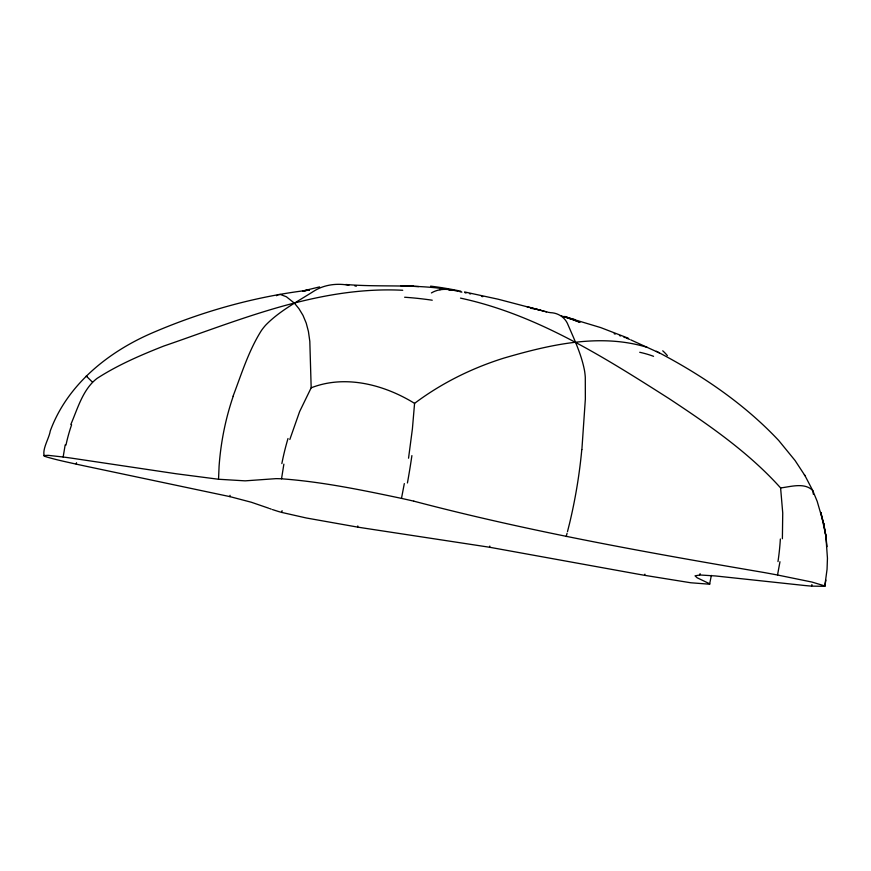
<?xml version="1.0" encoding="UTF-8"?>
<svg xmlns="http://www.w3.org/2000/svg" width="871" height="871" viewBox="0 0 871 871"><rect width="100%" height="100%" fill="white"/><g stroke="black" fill="none" stroke-linecap="round" stroke-linejoin="round"><path stroke-width="1.31" d="M413.823 501.163A161.407 8.895 10.3 0 0 401.509 498.386C361.868 490.035 321.998 481.75 281.529 478.8A163.182 9.211 10.1 0 0 276.02 478.647L245.143 480.846L218.545 479.257L219.078 466.344A217.456 168.081 -84.6 0 1 233.232 396.196M268.823 508.261L251.381 502.262L229.998 496.644L230.042 495.327M647.142 347.344C600.086 332.918 549.775 344.72 503.852 358.112C471.864 368.128 441.401 383.218 414.574 403.371L412.397 428.935L408.543 458.2M782.387 538.714L782.735 512.975L780.601 487.934C748.635 452.31 708.831 424.917 669.146 398.668C604.006 357.219 536.993 314.551 460.498 298.122M581.882 449.556L585.356 399.027L585.29 377.154A63.746 28.155 -76.5 0 0 584.561 370.839C581.578 354.856 574.544 339.962 568.153 325.123C565.421 317.654 558.355 312.874 550.494 312.667A275.639 113.154 -70.7 0 1 548.872 312.373M813.329 494.227L812.915 490.917L805.033 475.74L795.081 460.53L778.761 440.552C743.965 403.48 701.231 374.672 656.32 351.263M357.589 527.097A117.705 4.725 10.2 0 0 366.103 528.425L489.556 547.249L634.567 573.532A123.595 5.182 9.7 0 0 644.671 575.339L690.747 582.764L709.582 584.212A118.042 4.78 9.8 0 0 709.669 583.777L697.17 577.8L695.025 575.818L700.066 574.991L715.439 575.949L804.205 585.454A152.828 7.883 9.6 0 0 811.587 586.118L824.772 586.325L827.058 569.264L827.45 558.213L825.839 535.763L823.705 523.743L817.172 501.304L812.708 490.493C804.564 482.229 790.792 486.737 780.601 487.934M218.545 479.257L176.236 473.77L72.119 458.233A134.94 5.977 10.5 0 0 63.158 457.003L65.173 444.885M281.529 478.8L283.87 464.156M357.807 525.942L357.578 527.097L306.298 517.984L281.845 512.442L282.084 510.667M229.998 496.644L86.632 466.377A144.009 6.783 10.5 0 1 76.31 464.156L76.517 462.751M779.97 561.741L777.531 575.012A144.444 6.968 9.6 0 0 764.248 572.552C646.718 552.497 529.23 531.55 413.834 501.163M711.367 575.426L709.582 584.212M824.772 586.325L825.871 580.086M404.318 483.579L401.487 498.386M644.899 574.141L644.682 575.339M76.321 464.156C66.523 461.957 56.669 459.899 47.023 457.068C46.087 456.774 45.14 456.48 44.247 456.066C42.058 449.001 49.114 438.418 50.257 430.993C67.274 384.459 108.548 351.568 153.013 332.591C202.791 311.219 255.595 296.423 309.434 290.054L302.858 290.968L319.592 286.907M489.556 547.249L489.807 546.063M811.924 584.593L811.565 586.118M567.489 531.626L569.547 523.46A220.319 90.323 -78.1 0 0 581.784 449.588M567.065 533.259L566.194 536.536M289.836 439.463L299.624 411.58L311.176 387.813L309.815 341.323L308.421 331.459L306.222 323.108L303.021 315.411L298.949 308.693L294.485 303.228L286.407 296.782L280.506 294.507L278.241 294.616L276.521 295.715M233.09 396.131C241.539 373.92 248.616 350.784 261.376 330.588A61.656 50.257 -89.8 0 1 265.601 325.231C279.253 311.143 296.967 301.91 313.375 291.458C323.87 284.632 336.739 283.031 348.89 285.263M70.812 424.482C77.671 408.608 82.832 389.326 96.975 378.46C117.759 364.993 140.656 355.172 163.639 346.103C240.875 319.603 319.472 286.015 402.729 290.272M700.121 573.662L699.631 574.991M431.406 292.939C439.637 288.007 449.24 288.867 458.015 291.404M311.176 387.813C345.362 374.399 384.394 384.71 414.574 403.371M302.858 290.968L305.83 290.533M443.96 288.824C411.406 284.186 378.46 287.234 345.798 284.49M439.539 289.564L440.41 289.597M407.149 286.08L418.744 286.57M448.924 290.097L452.147 290.381M530.994 308.356L533.749 308.726M63.18 457.014L48.177 455.337L43.561 455.587M534.435 308.835L539.28 309.902M464.548 291.948L498.049 299.189L544.277 311.285M777.531 575.012L811.968 582.057L824.859 585.954M459.877 291.752L461.87 292.133M465.027 292.765L466.127 292.994M469.491 293.69L470.645 293.941M548.077 312.21L545.017 311.48M481.489 296.38L482.741 296.673M526.737 306.57L546.52 311.862M539.976 310.087L540.684 310.283M565.421 316.979L600.707 327.594L628.307 338.22M570.483 318.372L575.372 319.733M564.713 316.391L579.999 322.324L565.094 316.859L568.654 317.882M561.457 315.955L572.389 319.341L565.094 316.859M614.186 333.745L615.22 334.094M272.449 509.568L278.165 511.408A114.667 4.54 10.1 0 0 281.834 512.442M271.273 509.154L269.749 508.599M619.477 335.564L620.566 335.956M623.886 337.175L624.997 337.6M626.129 338.035L629.559 339.374M630.724 339.842L659.26 352.875M92.086 381.781L86.262 376.032L86.73 376.577M804.379 474.749L805.033 475.74M827.004 546.65L825.752 535.186M356.402 286.134A266.21 199.579 75.7 0 1 354.933 285.982M65.978 445.07A156.257 143.127 -82.7 0 1 71.607 424.798M430.601 286.145A255.17 177.346 21.4 0 1 460.803 291.197M404.623 297.24A255.421 163.683 20 0 1 432.245 300.212M281.856 463.59A182.387 122.844 -83 0 1 288.007 438.516M411.896 455.609A181.604 39.315 -78.6 0 1 407.432 482.97M662.722 350.806A256.041 98.608 -27.7 0 1 667.36 355.629M639.728 352.287A256.041 92.696 -23.3 0 1 653.544 356.315M780.362 538.986A166.209 105.195 -78.6 0 1 777.988 561.588M413.344 286.319L401.215 285.906L413.344 286.319M823.857 524.582L820.841 512.42L825.839 535.763L823.705 523.743L823.857 524.582"/></g></svg>
